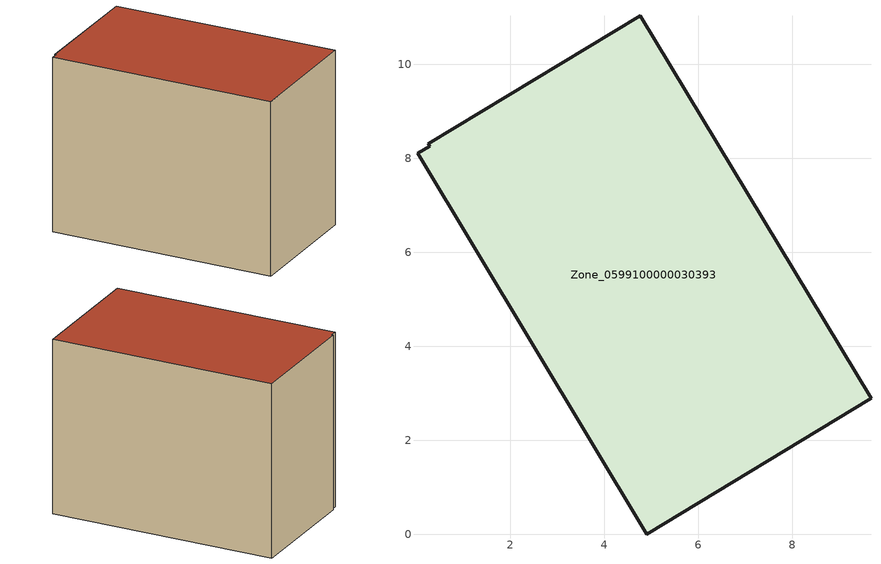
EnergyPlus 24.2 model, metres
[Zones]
Zone_0599100000030393
 floor ground (C_G): 9.68,2.89 4.91,0 0.03,8.11 0.29,8.26 0.26,8.31 4.77,11.03 z0
 wall outside (C_F): 9.68,2.89 4.77,11.03 0.26,8.31 0.29,8.26 0.03,8.11 4.91,0 9.68,2.89 z0:7.36
 roof outside (C_R): 4.91,0 9.68,2.89 4.77,11.03 0.26,8.31 0.29,8.26 0.03,8.11 z7.36
[BUILDING]
Pand.0599100000030393: North Axis=0; Terrain=City; Loads Convergence Tolerance Value=0.04; Temperature Convergence Tolerance Value=0.4; Solar Distribution=FullExterior; Maximum Number of Warmup Days=25; Minimum Number of Warmup Days=1
[Site:Location]
Rotterdam.The.Hague.AP_ZH_NLD Design_Conditions: Latitude=51.96; Longitude=4.45; Time Zone=1; Elevation=-4.5
[SITE:GROUNDTEMPERATURE:BUILDINGSURFACE]
18, 18, 18, 18, 18, 18, 18, 18, 18, 18, 18, 18
[MATERIAL] Thermal Absorptance=0.9; Solar Absorptance=0.7; Visible Absorptance=0.7
Name | Roughness | Thickness | Conductivity | Density | Specific Heat
G.TI.1946 | MediumSmooth | 0.15 | 1 | 540 | 1210
F.TI.1946 | Rough | 0.3 | 0.857143 | 1920 | 840
R.TI.1946 | MediumRough | 0.2 | 0.1 | 1500 | 1000
[CONSTRUCTION]
C_G: G.TI.1946
C_F: F.TI.1946
C_R: R.TI.1946
[ZONE]
Zone_0599100000030393: Type=1; Multiplier=1; Ceiling Height=Autocalculate; Volume=Autocalculate; Floor Area=autocalculate; Part of Total Floor Area=Yes
[ZONEINFILTRATION:DESIGNFLOWRATE]
Infil_Zone_0599100000030393: Zone or ZoneList or Space or SpaceList=Zone_0599100000030393; Schedule=AlwaysOn; Design Flow Rate Calculation Method=Flow/Area; Flow Rate per Floor Area=0.003; Constant Term Coefficient=1; Temperature Term Coefficient=0; Velocity Term Coefficient=0; Velocity Squared Term Coefficient=0
[HVACTEMPLATE:ZONE:IDEALLOADSAIRSYSTEM]
Zone_0599100000030393: Maximum Heating Supply Air Temperature=50; Minimum Cooling Supply Air Temperature=13; Maximum Heating Supply Air Humidity Ratio=0.0156; Minimum Cooling Supply Air Humidity Ratio=0.0077; Heating Limit=NoLimit; Cooling Limit=NoLimit; Dehumidification Control Type=ConstantSensibleHeatRatio; Cooling Sensible Heat Ratio=0.7; Dehumidification Setpoint=60; Humidification Control Type=None; Humidification Setpoint=30; Outdoor Air Method=None; Outdoor Air Flow Rate per Person=0.00944; Outdoor Air Flow Rate per Zone Floor Area=0; Outdoor Air Flow Rate per Zone=0; Demand Controlled Ventilation Type=None; Outdoor Air Economizer Type=NoEconomizer; Heat Recovery Type=None; Sensible Heat Recovery Effectiveness=0.7; Latent Heat Recovery Effectiveness=0.65
[ZONECONTROL:THERMOSTAT]
ThermostatControl_Zone_0599100000030393: Zone or ZoneList=Zone_0599100000030393; Control Type Schedule=DualSetpointControlType; Control 1=Thermostat_Zone_0599100000030393; Temperature Difference Between Cutout And Setpoint=0
[THERMOSTATSETPOINT:DUALSETPOINT]
Thermostat_Zone_0599100000030393: Heating Setpoint Temperature Schedule=HeatingSetpoint_Zone_0599100000030393; Cooling Setpoint Temperature Schedule=CoolingSetpoint_Zone_0599100000030393
[SCHEDULE:COMPACT]
HeatingSetpoint_Zone_0599100000030393: Through: 12/31, For: AllDays, Until: 24:00, 21
CoolingSetpoint_Zone_0599100000030393: Through: 12/31, For: AllDays, Until: 24:00, 24
DualSetpointControlType: Through: 12/31, For: AllDays, Until: 24:00, 4
AlwaysOn: Through: 12/31, For: AllDays, Until: 24:00, 1
